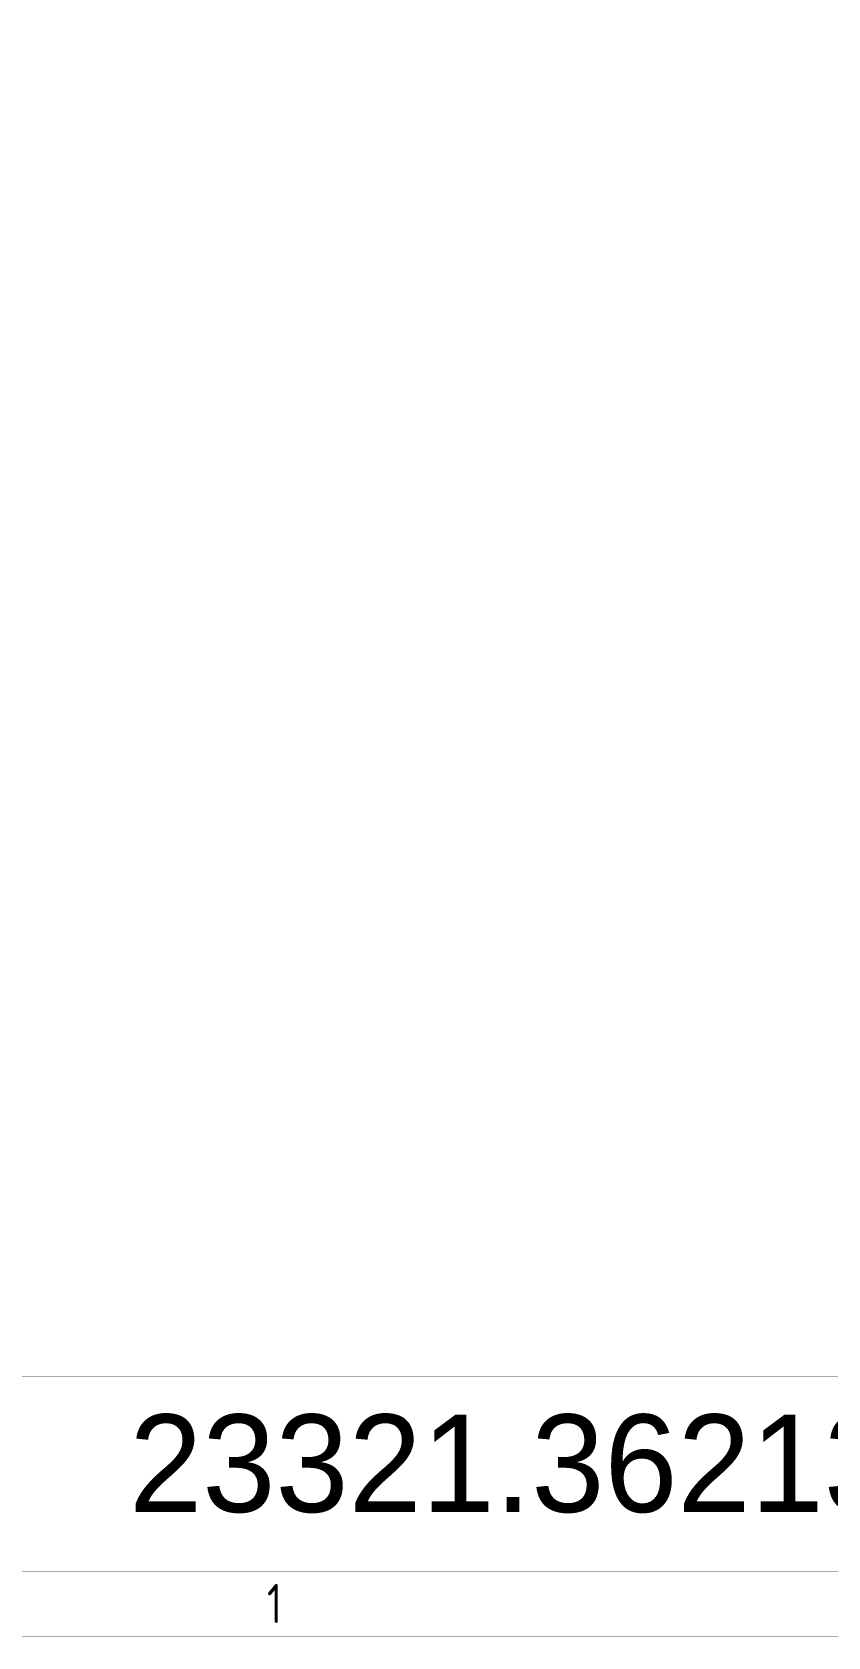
# Model space of a CAD drawing. Header units: millimetres. Extents: x 42007 to 66124, y -556 to 6894.
# Drawn here: x 63219 to 63831, y 273 to 1507 of the extents above; entities that cross this region are included whole.
import ezdxf

# ---------------------------------------------------------------- set-up
doc = ezdxf.new("R2010")
doc.units = ezdxf.units.MM
doc.linetypes.add('K5LT32769', pattern=[0])
doc.linetypes.add('K5LT32775', pattern=[0])
doc.layers.add('основные', color=250, linetype='Continuous', lineweight=20)
doc.styles.add('KTEXTSTYLE', font='GOST_AU.SHX', dxfattribs={"width": 0.96, "height": 5})
doc.styles.add('style5', font='arial.ttf', dxfattribs={"height": 3})

msp = doc.modelspace()

# ---------------------------------------------------------------- linework, layer by layer
at = {"color": 7, "linetype": 'K5LT32769', "const_width": 0.18}
msp.add_lwpolyline([(56055.031, 272.675), (64465.031, 272.675), (64465.031, 6212.675), (56055.031, 6212.675)], close=True, dxfattribs=at)
at = {"color": 1, "linetype": 'K5LT32775', "true_color": 0xff0000, "const_width": 0.18}
msp.add_lwpolyline([(56255.031, 6162.675), (64415.031, 6162.675), (64415.031, 322.675), (56255.031, 322.675)], close=True, dxfattribs=at)
msp.add_lwpolyline([(62565.031, 322.675), (62565.031, 472.675), (64415.031, 472.675)], dxfattribs=at)

# ---------------------------------------------------------------- texts
at = {"color": 7, "insert": (63399.261, 313.251), "char_height": 3, "attachment_point": 1, "style": 'KTEXTSTYLE'}
msp.add_mtext('\\H3.5;\\W0.965;\\Q15;\\Q0;\\H30.00;{\\c16711935;1}', dxfattribs=at)
at = {"layer": 'основные', "color": 0, "style": 'style5', "width": 0.965}
msp.add_text('23321.362131.002', height=75, dxfattribs=at).set_placement((63293.322, 368.623))

doc.saveas('drawing.dxf')
